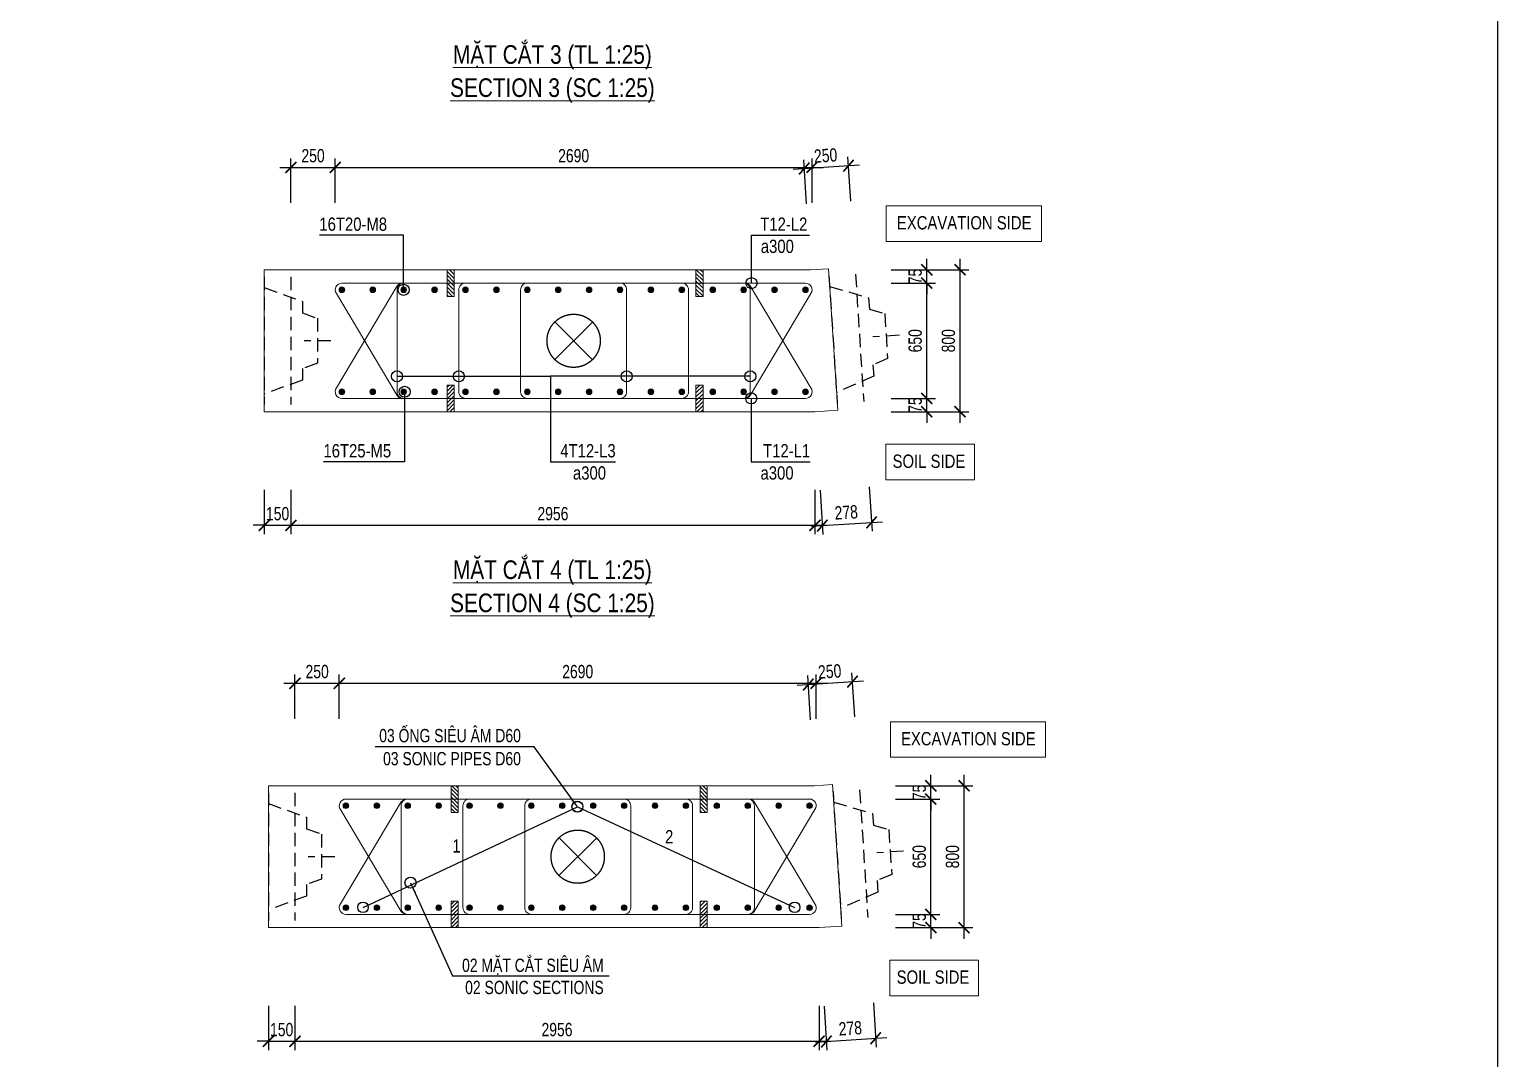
# Model space of a CAD drawing. Header units: millimetres. Extents: x 2746337 to 7547699, y -363432 to 15720.
# Drawn here: x 3114228 to 3147351, y -149648 to -126438 of the extents above; entities that cross this region are included whole.
import ezdxf
from ezdxf.enums import TextEntityAlignment as Align

# ---------------------------------------------------------------- set-up
doc = ezdxf.new("R2010")
doc.units = ezdxf.units.MM
doc.header["$LTSCALE"] = 1200
doc.header["$PDMODE"] = 3
doc.linetypes.add('CENTER', pattern=[2, 1.25, -0.25, 0.25, -0.25])
doc.linetypes.add('HIDDEN', pattern=[0.375, 0.25, -0.125])
for name, color, linetype, lineweight in [('5', 5, 'Continuous', 13), ('BOUND', 3, 'Continuous', 20), ('CWS', 8, 'HIDDEN', 9), ('ENOTE', 2, 'Continuous', 15), ('GRID', 74, 'CENTER', 15), ('K-THUOC', 1, 'Continuous', 18), ('LEADER', 8, 'Continuous', 9), ('MCT', 6, 'Continuous', 20), ('PIPE60', 1, 'Continuous', 25), ('TEXTEN', 3, 'Continuous', 13), ('TEXTMA', 2, 'Continuous', 13), ('TEXTVN', 2, 'Continuous', 20), ('TIE', 4, 'Continuous', 13)]:
    doc.layers.add(name, color=color, linetype=linetype, lineweight=lineweight)
for name, color, linetype in [('CDC.04.HIDDEN', 8, 'HIDDEN'), ('MCSA', 5, 'HIDDEN'), ('MIE', 5, 'HIDDEN')]:
    doc.layers.add(name, color=color, linetype=linetype)
doc.styles.add('DB_Arial', font='arial.ttf', dxfattribs={"width": 0.8})
doc.styles.add('SMTEXT', font='arial.ttf', dxfattribs={"width": 0.75})
doc.dimstyles.new('BSV25', dxfattribs={"dimtxt": 300, "dimasz": 250, "dimexe": 200, "dimexo": 0, "dimgap": 108, "dimtad": 1, "dimdec": 0, "dimlfac": 0.25, "dimdsep": 46, "dimtxsty": 'SMTEXT', "dimblk": 'ARCHTICK', "dimcen": 100, "dimdle": 250, "dimclrd": 256, "dimclre": 256, "dimclrt": 2, "dimadec": 0, "dimazin": 0, "dimtfac": 1, "dimtdec": 0, "dimtix": 1, "dimtmove": 2, "dimatfit": 3, "dimfxl": 800, "dimfxlon": 1, "dimtolj": 1, "dimtzin": 0, "dimarcsym": 0})

# ---------------------------------------------------------------- blocks, each defined once
blk = doc.blocks.new('_ArchTick')
at = {"color": 0, "linetype": 'ByBlock', "const_width": 0.15}
blk.add_lwpolyline([(-0.5, -0.5), (0.5, 0.5)], dxfattribs=at)
blk = doc.blocks.new('*D1758')
at = {"layer": 'Defpoints', "color": 0, "transparency": 16777216}
for p in [(3119528, -135060), (3120128, -134901), (3120128, -137622)]:
    blk.add_point(p, dxfattribs=at)
at = {"layer": 'K-THUOC', "lineweight": -2, "transparency": 16777216}
for p, q in [((3119528, -136822), (3119528, -137822)), ((3120128, -136822), (3120128, -137822)), ((3119528, -137622), (3119278, -137622)), ((3119528, -137622), (3120128, -137622)), ((3120128, -137622), (3120378, -137622))]:
    blk.add_line(p, q, dxfattribs=at)
at = {"layer": 'K-THUOC', "lineweight": -2, "transparency": 16777216, "xscale": 250, "yscale": 250, "zscale": 250}
blk.add_blockref('_ArchTick', (3119528, -137622), dxfattribs=at)
at = {"layer": 'K-THUOC', "lineweight": -2, "transparency": 16777216, "xscale": 250, "yscale": 250, "zscale": 250, "rotation": 180}
blk.add_blockref('_ArchTick', (3120128, -137622), dxfattribs=at)
at = {"layer": 'K-THUOC', "color": 2, "transparency": 16777216, "insert": (3119828, -137361), "char_height": 300, "attachment_point": 5, "style": 'SMTEXT'}
blk.add_mtext('\\A1;150', dxfattribs=at)
blk = doc.blocks.new('*D1759')
at = {"layer": 'Defpoints', "color": 0, "transparency": 16777216}
for p in [(3121128, -129549), (3120128, -132020), (3121128, -132310)]:
    blk.add_point(p, dxfattribs=at)
at = {"layer": 'K-THUOC', "lineweight": -2, "transparency": 16777216}
for p, q in [((3120128, -130349), (3120128, -129349)), ((3121128, -130349), (3121128, -129349)), ((3119878, -129549), (3121378, -129549))]:
    blk.add_line(p, q, dxfattribs=at)
at = {"layer": 'K-THUOC', "lineweight": -2, "transparency": 16777216, "xscale": 250, "yscale": 250, "zscale": 250, "rotation": 180}
blk.add_blockref('_ArchTick', (3120128, -129549), dxfattribs=at)
at = {"layer": 'K-THUOC', "lineweight": -2, "transparency": 16777216, "xscale": 250, "yscale": 250, "zscale": 250}
blk.add_blockref('_ArchTick', (3121128, -129549), dxfattribs=at)
at = {"layer": 'K-THUOC', "color": 2, "transparency": 16777216, "insert": (3120628, -129288), "char_height": 300, "attachment_point": 5, "style": 'SMTEXT'}
blk.add_mtext('\\A1;250', dxfattribs=at)
blk = doc.blocks.new('*D1760')
at = {"layer": 'Defpoints', "color": 0, "transparency": 16777216}
for p in [(3131886, -129549), (3121128, -132310), (3131886, -132310)]:
    blk.add_point(p, dxfattribs=at)
at = {"layer": 'K-THUOC', "lineweight": -2, "transparency": 16777216}
for p, q in [((3121128, -130349), (3121128, -129349)), ((3131886, -130349), (3131886, -129349)), ((3120878, -129549), (3132136, -129549))]:
    blk.add_line(p, q, dxfattribs=at)
at = {"layer": 'K-THUOC', "lineweight": -2, "transparency": 16777216, "xscale": 250, "yscale": 250, "zscale": 250, "rotation": 180}
blk.add_blockref('_ArchTick', (3121128, -129549), dxfattribs=at)
at = {"layer": 'K-THUOC', "lineweight": -2, "transparency": 16777216, "xscale": 250, "yscale": 250, "zscale": 250}
blk.add_blockref('_ArchTick', (3131886, -129549), dxfattribs=at)
at = {"layer": 'K-THUOC', "color": 2, "transparency": 16777216, "insert": (3126507, -129288), "char_height": 300, "attachment_point": 5, "style": 'SMTEXT'}
blk.add_mtext('\\A1;2690', dxfattribs=at)
blk = doc.blocks.new('*D1761')
at = {"layer": 'Defpoints', "color": 0, "transparency": 16777216}
for p in [(3131951, -135060), (3120128, -136872), (3131951, -137622)]:
    blk.add_point(p, dxfattribs=at)
at = {"layer": 'K-THUOC', "lineweight": -2, "transparency": 16777216}
for p, q in [((3120128, -136872), (3120128, -137822)), ((3131951, -136822), (3131951, -137822)), ((3119878, -137622), (3132201, -137622))]:
    blk.add_line(p, q, dxfattribs=at)
at = {"layer": 'K-THUOC', "lineweight": -2, "transparency": 16777216, "xscale": 250, "yscale": 250, "zscale": 250, "rotation": 180}
blk.add_blockref('_ArchTick', (3120128, -137622), dxfattribs=at)
at = {"layer": 'K-THUOC', "lineweight": -2, "transparency": 16777216, "xscale": 250, "yscale": 250, "zscale": 250}
blk.add_blockref('_ArchTick', (3131951, -137622), dxfattribs=at)
at = {"layer": 'K-THUOC', "color": 2, "transparency": 16777216, "insert": (3126039, -137361), "char_height": 300, "attachment_point": 5, "style": 'SMTEXT'}
blk.add_mtext('\\A1;2956', dxfattribs=at)
blk = doc.blocks.new('*D1762')
at = {"layer": 'Defpoints', "color": 0, "transparency": 16777216}
for p in [(3133723, -131860), (3135223, -131860), (3133723, -135060)]:
    blk.add_point(p, dxfattribs=at)
at = {"layer": 'K-THUOC', "lineweight": -2, "transparency": 16777216}
for p, q in [((3135223, -135310), (3135223, -131610)), ((3134423, -131860), (3135423, -131860)), ((3134423, -135060), (3135423, -135060))]:
    blk.add_line(p, q, dxfattribs=at)
at = {"layer": 'K-THUOC', "lineweight": -2, "transparency": 16777216, "xscale": 250, "yscale": 250, "zscale": 250}
for p, rotation in [((3135223, -131860), 90), ((3135223, -135060), 270)]:
    blk.add_blockref('_ArchTick', p, dxfattribs=dict(at, rotation=rotation))
at = {"layer": 'K-THUOC', "color": 2, "transparency": 16777216, "insert": (3134962, -133460), "char_height": 300, "attachment_point": 5, "rotation": 90, "style": 'SMTEXT'}
blk.add_mtext('\\A1;800', dxfattribs=at)
blk = doc.blocks.new('*D1763')
at = {"layer": 'Defpoints', "color": 0, "transparency": 16777216}
for p in [(3133723, -134760), (3134473, -134760), (3133365, -135060)]:
    blk.add_point(p, dxfattribs=at)
at = {"layer": 'K-THUOC', "lineweight": -2, "transparency": 16777216}
for p, q in [((3133723, -134760), (3134673, -134760)), ((3134473, -134760), (3134473, -134510)), ((3134473, -135060), (3134473, -134760)), ((3133673, -135060), (3134673, -135060)), ((3134473, -135060), (3134473, -135310))]:
    blk.add_line(p, q, dxfattribs=at)
at = {"layer": 'K-THUOC', "lineweight": -2, "transparency": 16777216, "xscale": 250, "yscale": 250, "zscale": 250}
for p, rotation in [((3134473, -134760), 270), ((3134473, -135060), 90)]:
    blk.add_blockref('_ArchTick', p, dxfattribs=dict(at, rotation=rotation))
at = {"layer": 'K-THUOC', "color": 2, "transparency": 16777216, "insert": (3134212, -134910), "char_height": 300, "attachment_point": 5, "rotation": 90, "style": 'SMTEXT'}
blk.add_mtext('\\A1;75', dxfattribs=at)
blk = doc.blocks.new('*D1764')
at = {"layer": 'Defpoints', "color": 0, "transparency": 16777216}
for p in [(3133365, -132160), (3134473, -132160), (3133365, -134760)]:
    blk.add_point(p, dxfattribs=at)
at = {"layer": 'K-THUOC', "lineweight": -2, "transparency": 16777216}
for p, q in [((3133673, -132160), (3134673, -132160)), ((3134473, -135010), (3134473, -131910)), ((3133673, -134760), (3134673, -134760))]:
    blk.add_line(p, q, dxfattribs=at)
at = {"layer": 'K-THUOC', "lineweight": -2, "transparency": 16777216, "xscale": 250, "yscale": 250, "zscale": 250}
for p, rotation in [((3134473, -132160), 90), ((3134473, -134760), 270)]:
    blk.add_blockref('_ArchTick', p, dxfattribs=dict(at, rotation=rotation))
at = {"layer": 'K-THUOC', "color": 2, "transparency": 16777216, "insert": (3134212, -133460), "char_height": 300, "attachment_point": 5, "rotation": 90, "style": 'SMTEXT'}
blk.add_mtext('\\A1;650', dxfattribs=at)
blk = doc.blocks.new('*D1765')
at = {"layer": 'Defpoints', "color": 0, "transparency": 16777216}
for p in [(3133365, -131860), (3133365, -132160), (3134473, -131860)]:
    blk.add_point(p, dxfattribs=at)
at = {"layer": 'K-THUOC', "lineweight": -2, "transparency": 16777216}
for p, q in [((3134473, -131860), (3134473, -131610)), ((3133673, -131860), (3134673, -131860)), ((3133673, -132160), (3134673, -132160)), ((3134473, -132160), (3134473, -131860)), ((3134473, -132160), (3134473, -132410))]:
    blk.add_line(p, q, dxfattribs=at)
at = {"layer": 'K-THUOC', "lineweight": -2, "transparency": 16777216, "xscale": 250, "yscale": 250, "zscale": 250}
for p, rotation in [((3134473, -131860), 270), ((3134473, -132160), 90)]:
    blk.add_blockref('_ArchTick', p, dxfattribs=dict(at, rotation=rotation))
at = {"layer": 'K-THUOC', "color": 2, "transparency": 16777216, "insert": (3134212, -132010), "char_height": 300, "attachment_point": 5, "rotation": 90, "style": 'SMTEXT'}
blk.add_mtext('\\A1;75', dxfattribs=at)
blk = doc.blocks.new('cws800')
at = {"layer": 'CDC.04.HIDDEN'}
for p, q in [((-600, 1440), (-600, -1440)), ((0, 1440), (0, -1440))]:
    blk.add_line(p, q, dxfattribs=at)
for points in [[(0, 1200), (-860, 888), (-860, 627), (-1200, 507), (-1200, -507), (-860, -627), (-860, -888), (0, -1200)], [(-1500, 0), (-900, 0)]]:
    blk.add_lwpolyline(points, dxfattribs=at)
blk = doc.blocks.new('mct1')
at = {"lineweight": 9}
h = blk.add_hatch(color=256, dxfattribs=at)
h.dxf.hatch_style = 1
h.paths.add_polyline_path([(-16, 0, 1), (16, 0, 1)])
blk.add_circle((0, 0), 16, dxfattribs=at)
blk = doc.blocks.new('tremie')
at = {"layer": 'MIE', "color": 74, "ltscale": 1000}
for p, q in [((424, -424), (-424, 424)), ((424, 424), (-424, -424))]:
    blk.add_line(p, q, dxfattribs=at)
at = {"layer": 'MIE', "ltscale": 500}
blk.add_circle((0, 0), 600, dxfattribs=at)
blk = doc.blocks.new('sp')
at = {"layer": '5', "lineweight": 20}
h = blk.add_hatch(dxfattribs=at)
h.set_pattern_fill('ANSI31', color=256, scale=500)
h.set_pattern_definition([(45, (0, 0), (-44.194, 44.194), [])])
h.paths.add_polyline_path([(80, 300), (-80, 300), (-80, -300), (80, -300)])
blk.add_lwpolyline([(-80, -300), (80, -300), (80, 300), (-80, 300)], close=True, dxfattribs=at)
blk = doc.blocks.new('*D1766')
at = {"layer": 'Defpoints', "color": 0, "transparency": 16777216}
for p in [(3131951, -135060), (3133051, -134829), (3133228, -137556)]:
    blk.add_point(p, dxfattribs=at)
at = {"layer": 'K-THUOC', "lineweight": -2, "transparency": 16777216}
for p, q in [((3133176, -136757), (3133241, -137755)), ((3132066, -136829), (3132130, -137827)), ((3131868, -137644), (3133477, -137540))]:
    blk.add_line(p, q, dxfattribs=at)
at = {"layer": 'K-THUOC', "lineweight": -2, "transparency": 16777216, "xscale": 250, "yscale": 250, "zscale": 250}
for p, rotation in [((3133228, -137556), 3.704705409879128), ((3132117, -137628), 183.7047054098791)]:
    blk.add_blockref('_ArchTick', p, dxfattribs=dict(at, rotation=rotation))
at = {"layer": 'K-THUOC', "color": 2, "transparency": 16777216, "insert": (3132656, -137331), "char_height": 300, "attachment_point": 5, "rotation": 3.7047, "style": 'SMTEXT'}
blk.add_mtext('\\A1;278', dxfattribs=at)
blk = doc.blocks.new('*D1767')
at = {"layer": 'Defpoints', "color": 0, "transparency": 16777216}
for p in [(3132707, -129512), (3131886, -132310), (3132884, -132246)]:
    blk.add_point(p, dxfattribs=at)
at = {"layer": 'K-THUOC', "lineweight": -2, "transparency": 16777216}
for p, q in [((3131460, -129593), (3132957, -129496)), ((3131761, -130375), (3131696, -129377)), ((3132759, -130310), (3132694, -129312))]:
    blk.add_line(p, q, dxfattribs=at)
at = {"layer": 'K-THUOC', "lineweight": -2, "transparency": 16777216, "xscale": 250, "yscale": 250, "zscale": 250}
for p, rotation in [((3131709, -129576), 183.7047054098791), ((3132707, -129512), 3.704705409879128)]:
    blk.add_blockref('_ArchTick', p, dxfattribs=dict(at, rotation=rotation))
at = {"layer": 'K-THUOC', "color": 2, "transparency": 16777216, "insert": (3132191, -129283), "char_height": 300, "attachment_point": 5, "rotation": 3.7047, "style": 'SMTEXT'}
blk.add_mtext('\\A1;250', dxfattribs=at)
blk = doc.blocks.new('*D1768')
at = {"layer": 'Defpoints', "color": 0, "transparency": 16777216}
for p in [(3119620, -146695), (3120220, -146535), (3120220, -149256)]:
    blk.add_point(p, dxfattribs=at)
at = {"layer": 'K-THUOC', "lineweight": -2, "transparency": 16777216}
for p, q in [((3119620, -148456), (3119620, -149456)), ((3120220, -148456), (3120220, -149456)), ((3119620, -149256), (3119370, -149256)), ((3119620, -149256), (3120220, -149256)), ((3120220, -149256), (3120470, -149256))]:
    blk.add_line(p, q, dxfattribs=at)
at = {"layer": 'K-THUOC', "lineweight": -2, "transparency": 16777216, "xscale": 250, "yscale": 250, "zscale": 250}
blk.add_blockref('_ArchTick', (3119620, -149256), dxfattribs=at)
at = {"layer": 'K-THUOC', "lineweight": -2, "transparency": 16777216, "xscale": 250, "yscale": 250, "zscale": 250, "rotation": 180}
blk.add_blockref('_ArchTick', (3120220, -149256), dxfattribs=at)
at = {"layer": 'K-THUOC', "color": 2, "transparency": 16777216, "insert": (3119920, -148995), "char_height": 300, "attachment_point": 5, "style": 'SMTEXT'}
blk.add_mtext('\\A1;150', dxfattribs=at)
blk = doc.blocks.new('*D1769')
at = {"layer": 'Defpoints', "color": 0, "transparency": 16777216}
for p in [(3121220, -141183), (3120220, -143654), (3121220, -143945)]:
    blk.add_point(p, dxfattribs=at)
at = {"layer": 'K-THUOC', "lineweight": -2, "transparency": 16777216}
for p, q in [((3120220, -141983), (3120220, -140983)), ((3121220, -141983), (3121220, -140983)), ((3119970, -141183), (3121470, -141183))]:
    blk.add_line(p, q, dxfattribs=at)
at = {"layer": 'K-THUOC', "lineweight": -2, "transparency": 16777216, "xscale": 250, "yscale": 250, "zscale": 250, "rotation": 180}
blk.add_blockref('_ArchTick', (3120220, -141183), dxfattribs=at)
at = {"layer": 'K-THUOC', "lineweight": -2, "transparency": 16777216, "xscale": 250, "yscale": 250, "zscale": 250}
blk.add_blockref('_ArchTick', (3121220, -141183), dxfattribs=at)
at = {"layer": 'K-THUOC', "color": 2, "transparency": 16777216, "insert": (3120720, -140922), "char_height": 300, "attachment_point": 5, "style": 'SMTEXT'}
blk.add_mtext('\\A1;250', dxfattribs=at)
blk = doc.blocks.new('*D1770')
at = {"layer": 'Defpoints', "color": 0, "transparency": 16777216}
for p in [(3131978, -141183), (3121220, -143945), (3131978, -143945)]:
    blk.add_point(p, dxfattribs=at)
at = {"layer": 'K-THUOC', "lineweight": -2, "transparency": 16777216}
for p, q in [((3121220, -141983), (3121220, -140983)), ((3131978, -141983), (3131978, -140983)), ((3120970, -141183), (3132228, -141183))]:
    blk.add_line(p, q, dxfattribs=at)
at = {"layer": 'K-THUOC', "lineweight": -2, "transparency": 16777216, "xscale": 250, "yscale": 250, "zscale": 250, "rotation": 180}
blk.add_blockref('_ArchTick', (3121220, -141183), dxfattribs=at)
at = {"layer": 'K-THUOC', "lineweight": -2, "transparency": 16777216, "xscale": 250, "yscale": 250, "zscale": 250}
blk.add_blockref('_ArchTick', (3131978, -141183), dxfattribs=at)
at = {"layer": 'K-THUOC', "color": 2, "transparency": 16777216, "insert": (3126599, -140922), "char_height": 300, "attachment_point": 5, "style": 'SMTEXT'}
blk.add_mtext('\\A1;2690', dxfattribs=at)
blk = doc.blocks.new('*D1771')
at = {"layer": 'Defpoints', "color": 0, "transparency": 16777216}
for p in [(3132043, -146695), (3120220, -148506), (3132043, -149256)]:
    blk.add_point(p, dxfattribs=at)
at = {"layer": 'K-THUOC', "lineweight": -2, "transparency": 16777216}
for p, q in [((3120220, -148506), (3120220, -149456)), ((3132043, -148456), (3132043, -149456)), ((3119970, -149256), (3132293, -149256))]:
    blk.add_line(p, q, dxfattribs=at)
at = {"layer": 'K-THUOC', "lineweight": -2, "transparency": 16777216, "xscale": 250, "yscale": 250, "zscale": 250, "rotation": 180}
blk.add_blockref('_ArchTick', (3120220, -149256), dxfattribs=at)
at = {"layer": 'K-THUOC', "lineweight": -2, "transparency": 16777216, "xscale": 250, "yscale": 250, "zscale": 250}
blk.add_blockref('_ArchTick', (3132043, -149256), dxfattribs=at)
at = {"layer": 'K-THUOC', "color": 2, "transparency": 16777216, "insert": (3126131, -148995), "char_height": 300, "attachment_point": 5, "style": 'SMTEXT'}
blk.add_mtext('\\A1;2956', dxfattribs=at)
blk = doc.blocks.new('*D1772')
at = {"layer": 'Defpoints', "color": 0, "transparency": 16777216}
for p in [(3133815, -143495), (3135315, -143495), (3133815, -146695)]:
    blk.add_point(p, dxfattribs=at)
at = {"layer": 'K-THUOC', "lineweight": -2, "transparency": 16777216}
for p, q in [((3135315, -146945), (3135315, -143245)), ((3134515, -143495), (3135515, -143495)), ((3134515, -146695), (3135515, -146695))]:
    blk.add_line(p, q, dxfattribs=at)
at = {"layer": 'K-THUOC', "lineweight": -2, "transparency": 16777216, "xscale": 250, "yscale": 250, "zscale": 250}
for p, rotation in [((3135315, -143495), 90), ((3135315, -146695), 270)]:
    blk.add_blockref('_ArchTick', p, dxfattribs=dict(at, rotation=rotation))
at = {"layer": 'K-THUOC', "color": 2, "transparency": 16777216, "insert": (3135054, -145095), "char_height": 300, "attachment_point": 5, "rotation": 90, "style": 'SMTEXT'}
blk.add_mtext('\\A1;800', dxfattribs=at)
blk = doc.blocks.new('*D1773')
at = {"layer": 'Defpoints', "color": 0, "transparency": 16777216}
for p in [(3133815, -146395), (3134565, -146395), (3133457, -146695)]:
    blk.add_point(p, dxfattribs=at)
at = {"layer": 'K-THUOC', "lineweight": -2, "transparency": 16777216}
for p, q in [((3133815, -146395), (3134765, -146395)), ((3134565, -146395), (3134565, -146145)), ((3134565, -146695), (3134565, -146395)), ((3133765, -146695), (3134765, -146695)), ((3134565, -146695), (3134565, -146945))]:
    blk.add_line(p, q, dxfattribs=at)
at = {"layer": 'K-THUOC', "lineweight": -2, "transparency": 16777216, "xscale": 250, "yscale": 250, "zscale": 250}
for p, rotation in [((3134565, -146395), 270), ((3134565, -146695), 90)]:
    blk.add_blockref('_ArchTick', p, dxfattribs=dict(at, rotation=rotation))
at = {"layer": 'K-THUOC', "color": 2, "transparency": 16777216, "insert": (3134304, -146545), "char_height": 300, "attachment_point": 5, "rotation": 90, "style": 'SMTEXT'}
blk.add_mtext('\\A1;75', dxfattribs=at)
blk = doc.blocks.new('*D1774')
at = {"layer": 'Defpoints', "color": 0, "transparency": 16777216}
for p in [(3133457, -143795), (3134565, -143795), (3133457, -146395)]:
    blk.add_point(p, dxfattribs=at)
at = {"layer": 'K-THUOC', "lineweight": -2, "transparency": 16777216}
for p, q in [((3134565, -146645), (3134565, -143545)), ((3133765, -143795), (3134765, -143795)), ((3133765, -146395), (3134765, -146395))]:
    blk.add_line(p, q, dxfattribs=at)
at = {"layer": 'K-THUOC', "lineweight": -2, "transparency": 16777216, "xscale": 250, "yscale": 250, "zscale": 250}
for p, rotation in [((3134565, -143795), 90), ((3134565, -146395), 270)]:
    blk.add_blockref('_ArchTick', p, dxfattribs=dict(at, rotation=rotation))
at = {"layer": 'K-THUOC', "color": 2, "transparency": 16777216, "insert": (3134304, -145095), "char_height": 300, "attachment_point": 5, "rotation": 90, "style": 'SMTEXT'}
blk.add_mtext('\\A1;650', dxfattribs=at)
blk = doc.blocks.new('*D1775')
at = {"layer": 'Defpoints', "color": 0, "transparency": 16777216}
for p in [(3133457, -143495), (3134565, -143495), (3133457, -143795)]:
    blk.add_point(p, dxfattribs=at)
at = {"layer": 'K-THUOC', "lineweight": -2, "transparency": 16777216}
for p, q in [((3134565, -143495), (3134565, -143245)), ((3133765, -143495), (3134765, -143495)), ((3134565, -143795), (3134565, -143495)), ((3133765, -143795), (3134765, -143795)), ((3134565, -143795), (3134565, -144045))]:
    blk.add_line(p, q, dxfattribs=at)
at = {"layer": 'K-THUOC', "lineweight": -2, "transparency": 16777216, "xscale": 250, "yscale": 250, "zscale": 250}
for p, rotation in [((3134565, -143495), 270), ((3134565, -143795), 90)]:
    blk.add_blockref('_ArchTick', p, dxfattribs=dict(at, rotation=rotation))
at = {"layer": 'K-THUOC', "color": 2, "transparency": 16777216, "insert": (3134304, -143645), "char_height": 300, "attachment_point": 5, "rotation": 90, "style": 'SMTEXT'}
blk.add_mtext('\\A1;75', dxfattribs=at)
blk = doc.blocks.new('*D1776')
at = {"layer": 'Defpoints', "color": 0, "transparency": 16777216}
for p in [(3132043, -146695), (3133143, -146463), (3133320, -149190)]:
    blk.add_point(p, dxfattribs=at)
at = {"layer": 'K-THUOC', "lineweight": -2, "transparency": 16777216}
for p, q in [((3133268, -148392), (3133333, -149390)), ((3132158, -148464), (3132222, -149461)), ((3131960, -149278), (3133569, -149174))]:
    blk.add_line(p, q, dxfattribs=at)
at = {"layer": 'K-THUOC', "lineweight": -2, "transparency": 16777216, "xscale": 250, "yscale": 250, "zscale": 250}
for p, rotation in [((3133320, -149190), 3.704705409879128), ((3132209, -149262), 183.7047054098791)]:
    blk.add_blockref('_ArchTick', p, dxfattribs=dict(at, rotation=rotation))
at = {"layer": 'K-THUOC', "color": 2, "transparency": 16777216, "insert": (3132748, -148965), "char_height": 300, "attachment_point": 5, "rotation": 3.7047, "style": 'SMTEXT'}
blk.add_mtext('\\A1;278', dxfattribs=at)
blk = doc.blocks.new('*D1777')
at = {"layer": 'Defpoints', "color": 0, "transparency": 16777216}
for p in [(3132799, -141146), (3131978, -143945), (3132976, -143880)]:
    blk.add_point(p, dxfattribs=at)
at = {"layer": 'K-THUOC', "lineweight": -2, "transparency": 16777216}
for p, q in [((3131853, -142009), (3131788, -141011)), ((3132851, -141944), (3132786, -140946)), ((3131552, -141227), (3133049, -141130))]:
    blk.add_line(p, q, dxfattribs=at)
at = {"layer": 'K-THUOC', "lineweight": -2, "transparency": 16777216, "xscale": 250, "yscale": 250, "zscale": 250}
for p, rotation in [((3131801, -141211), 183.7047054098791), ((3132799, -141146), 3.704705409879128)]:
    blk.add_blockref('_ArchTick', p, dxfattribs=dict(at, rotation=rotation))
at = {"layer": 'K-THUOC', "color": 2, "transparency": 16777216, "insert": (3132283, -140918), "char_height": 300, "attachment_point": 5, "rotation": 3.7047, "style": 'SMTEXT'}
blk.add_mtext('\\A1;250', dxfattribs=at)

msp = doc.modelspace()

# ---------------------------------------------------------------- linework, layer by layer
msp.add_lwpolyline([(3053834.1, -88114), (3147351.4, -88114), (3147351.4, -165266.4), (3053834.1, -165266.4)], close=True)
at = {"layer": 'BOUND'}
for points in [[(3132256.2, -131834), (3132463, -135027.3), (3131951, -135060.5), (3119527.6, -135060.5), (3119527.6, -131860.5), (3131847.5, -131860.5)], [(3132348.2, -143468.1), (3132555, -146661.5), (3132043, -146694.6), (3119619.6, -146694.6), (3119619.6, -143494.6), (3131939.5, -143494.6)]]:
    msp.add_lwpolyline(points, close=True, dxfattribs=at)
at = {"layer": 'ENOTE'}
for points in [[(3133559.7, -130417.9), (3137059.7, -130417.9), (3137059.7, -131217.9), (3133559.7, -131217.9)], [(3133549, -135794.5), (3135549, -135794.5), (3135549, -136594.5), (3133549, -136594.5)], [(3133651.7, -142052.1), (3137151.7, -142052.1), (3137151.7, -142852.1), (3133651.7, -142852.1)], [(3133641, -147428.7), (3135641, -147428.7), (3135641, -148228.7), (3133641, -148228.7)]]:
    msp.add_lwpolyline(points, close=True, dxfattribs=at)
at = {"layer": 'MCSA', "color": 5, "ltscale": 1000}
msp.add_lwpolyline([(3121754.9, -146236.7), (3126592.5, -143968.3), (3131492.5, -146236.7)], dxfattribs=at)
at = {"layer": 'PIPE60'}
for centre in [(3126592.5, -143968.3), (3121754.9, -146236.7), (3131492.5, -146236.7)]:
    msp.add_circle(centre, 120, dxfattribs=at)
at = {"layer": 'TIE', "lineweight": 20}
for points in [[(3122649.4, -132160.5, 0.244599), (3122526.6, -132224.4), (3121154.8, -134524.4, 0.6069433), (3121277.6, -134760.5), (3131736.2, -134760.5, 0.6069433), (3131859.1, -134524.4), (3130487.3, -132224.4, 0.244599), (3130364.5, -132160.5)], [(3130364.5, -134760.5, 0.244599), (3130487.3, -134696.5), (3131859.1, -132396.5, 0.6069433), (3131736.2, -132160.5), (3121277.6, -132160.5, 0.6069433), (3121154.8, -132396.5), (3122526.6, -134696.5, 0.244599), (3122649.4, -134760.5)], [(3122741.4, -143794.6, 0.244599), (3122618.6, -143858.5), (3121246.8, -146158.5, 0.6069433), (3121369.6, -146394.6), (3131828.2, -146394.6, 0.6069433), (3131951.1, -146158.5), (3130579.3, -143858.5, 0.244599), (3130456.5, -143794.6)], [(3130456.5, -146394.6, 0.244599), (3130579.3, -146330.7), (3131951.1, -144030.7, 0.6069433), (3131828.2, -143794.6), (3121369.6, -143794.6, 0.6069433), (3121246.8, -144030.7), (3122618.6, -146330.7, 0.244599), (3122741.4, -146394.6)]]:
    msp.add_lwpolyline(points, format="xyb", dxfattribs=at)
at = {"layer": 'TIE'}
for points in [[(3123122.1, -134760.5), (3122672.1, -134760.5, -0.4142136), (3122522.1, -134610.5), (3122522.1, -132310.5, -0.4142136), (3122672.1, -132160.5), (3123122.1, -132160.5)], [(3124516.6, -134760.5), (3124066.6, -134760.5, -0.4142136), (3123916.6, -134610.5), (3123916.6, -132310.5, -0.4142136), (3124066.6, -132160.5), (3124516.6, -132160.5)], [(3125911.1, -134760.5), (3125461.1, -134760.5, -0.4142136), (3125311.1, -134610.5), (3125311.1, -132310.5, -0.4142136), (3125461.1, -132160.5), (3125911.1, -132160.5)], [(3127102.8, -134760.5), (3127552.8, -134760.5, 0.4142136), (3127702.8, -134610.5), (3127702.8, -132310.5, 0.4142136), (3127552.8, -132160.5), (3127102.8, -132160.5)], [(3128497.3, -134760.5), (3128947.3, -134760.5, 0.4142136), (3129097.3, -134610.5), (3129097.3, -132310.5, 0.4142136), (3128947.3, -132160.5), (3128497.3, -132160.5)], [(3129891.8, -134760.5), (3130341.8, -134760.5, 0.4142136), (3130491.8, -134610.5), (3130491.8, -132310.5, 0.4142136), (3130341.8, -132160.5), (3129891.8, -132160.5)], [(3123214.1, -146394.6), (3122764.1, -146394.6, -0.4142136), (3122614.1, -146244.6), (3122614.1, -143944.6, -0.4142136), (3122764.1, -143794.6), (3123214.1, -143794.6)], [(3124608.6, -146394.6), (3124158.6, -146394.6, -0.4142136), (3124008.6, -146244.6), (3124008.6, -143944.6, -0.4142136), (3124158.6, -143794.6), (3124608.6, -143794.6)], [(3126003.1, -146394.6), (3125553.1, -146394.6, -0.4142136), (3125403.1, -146244.6), (3125403.1, -143944.6, -0.4142136), (3125553.1, -143794.6), (3126003.1, -143794.6)], [(3127194.8, -146394.6), (3127644.8, -146394.6, 0.4142136), (3127794.8, -146244.6), (3127794.8, -143944.6, 0.4142136), (3127644.8, -143794.6), (3127194.8, -143794.6)], [(3128589.3, -146394.6), (3129039.3, -146394.6, 0.4142136), (3129189.3, -146244.6), (3129189.3, -143944.6, 0.4142136), (3129039.3, -143794.6), (3128589.3, -143794.6)], [(3129983.8, -146394.6), (3130433.8, -146394.6, 0.4142136), (3130583.8, -146244.6), (3130583.8, -143944.6, 0.4142136), (3130433.8, -143794.6), (3129983.8, -143794.6)]]:
    msp.add_lwpolyline(points, format="xyb", dxfattribs=at)

# ---------------------------------------------------------------- block references
at = {"layer": 'CWS', "xscale": -1}
for p in [(3119527.6, -133460.5), (3119619.6, -145094.6)]:
    msp.add_blockref('cws800', p, dxfattribs=at)
at = {"layer": 'CWS', "xscale": -1, "rotation": 3.704705409879514}
for p in [(3132359.6, -133430.7), (3132451.6, -145064.8)]:
    msp.add_blockref('cws800', p, dxfattribs=at)
at = {"layer": 'ENOTE', "xscale": -1}
for p in [(3123731.4, -132160.5), (3129345.9, -132160.5), (3123823.4, -143794.6), (3129437.9, -143794.6)]:
    msp.add_blockref('sp', p, dxfattribs=at)
at = {"layer": 'ENOTE', "rotation": 180}
for p in [(3123731.4, -134760.5), (3129345.9, -134760.5), (3123823.4, -146394.6), (3129437.9, -146394.6)]:
    msp.add_blockref('sp', p, dxfattribs=at)
at = {"layer": 'GRID', "rotation": 269.672406155841}
for p in [(3126506.9, -133460.5), (3126598.9, -145094.6)]:
    msp.add_blockref('tremie', p, dxfattribs=at)
at = {"layer": 'MCT', "xscale": -4, "yscale": 4, "zscale": 4, "rotation": 180}
for p in [(3121277.6, -132310.5), (3121974.9, -132310.5), (3122672.1, -132310.5), (3123369.4, -132310.5), (3124066.6, -132310.5), (3124763.8, -132310.5), (3125461.1, -132310.5), (3126158.3, -132310.5), (3126855.6, -132310.5), (3127552.8, -132310.5), (3128250, -132310.5), (3128947.3, -132310.5), (3129644.5, -132310.5), (3130341.8, -132310.5), (3131039, -132310.5), (3131736.2, -132310.5), (3121369.6, -143944.6), (3122066.9, -143944.6), (3122764.1, -143944.6), (3123461.4, -143944.6), (3124158.6, -143944.6), (3124855.8, -143944.6), (3125553.1, -143944.6), (3126250.3, -143944.6), (3126947.6, -143944.6), (3127644.8, -143944.6), (3128342, -143944.6), (3129039.3, -143944.6), (3129736.5, -143944.6), (3130433.8, -143944.6), (3131131, -143944.6), (3131828.2, -143944.6)]:
    msp.add_blockref('mct1', p, dxfattribs=at)
at = {"layer": 'MCT', "xscale": 4, "yscale": 4, "zscale": 4}
for p in [(3121277.6, -134610.5), (3121974.9, -134610.5), (3122672.1, -134610.5), (3123369.4, -134610.5), (3124066.6, -134610.5), (3124763.8, -134610.5), (3125461.1, -134610.5), (3126158.3, -134610.5), (3126855.6, -134610.5), (3127552.8, -134610.5), (3128250, -134610.5), (3128947.3, -134610.5), (3129644.5, -134610.5), (3130341.8, -134610.5), (3131039, -134610.5), (3131736.2, -134610.5), (3121369.6, -146244.6), (3122066.9, -146244.6), (3122764.1, -146244.6), (3123461.4, -146244.6), (3124158.6, -146244.6), (3124855.8, -146244.6), (3125553.1, -146244.6), (3126250.3, -146244.6), (3126947.6, -146244.6), (3127644.8, -146244.6), (3128342, -146244.6), (3129039.3, -146244.6), (3129736.5, -146244.6), (3130433.8, -146244.6), (3131131, -146244.6), (3131828.2, -146244.6)]:
    msp.add_blockref('mct1', p, dxfattribs=at)

# ---------------------------------------------------------------- texts
at = {"layer": 'TEXTEN', "style": 'DB_Arial', "width": 0.8}
for s, p in [('T12-L2', (3131778.6, -130980.5)), ('4T12-L3', (3127454.3, -136090.5)), ('T12-L1', (3131842.7, -136090.5)), ('a300', (3127237.6, -136590.5))]:
    msp.add_text(s, height=300, dxfattribs=at).set_placement(p, align=Align.RIGHT)
for p in [(3130728.9, -131480.5), (3130722.7, -136590.5)]:
    msp.add_text('a300', height=300, dxfattribs=at).set_placement(p)
at = {"layer": 'TEXTMA', "style": 'DB_Arial', "width": 0.8}
for s, p in [('16T20-M8', (3120770.2, -130980.5)), ('16T25-M5', (3120862, -136090.5))]:
    msp.add_text(s, height=300, dxfattribs=at).set_placement(p)
at = {"layer": 'TEXTVN', "style": 'DB_Arial', "width": 0.8}
for s, p in [('%%UMẶT CẮT 3 (TL 1:25)', (3126027.6, -127003.6)), ('%%USECTION 3 (SC 1:25)', (3126027.6, -127803.6)), ('%%UMẶT CẮT 4 (TL 1:25)', (3126027.6, -138622.3)), ('%%USECTION 4 (SC 1:25)', (3126027.6, -139422.3))]:
    msp.add_text(s, height=420, rotation=360, dxfattribs=at).set_placement(p, align=Align.MIDDLE)
for p in [(3133798.9, -130949.6), (3133890.9, -142583.7)]:
    msp.add_text('EXCAVATION SIDE', height=300, dxfattribs=at).set_placement(p)
for p in [(3135341.2, -136326.2), (3135433.2, -147960.3)]:
    msp.add_text('SOIL SIDE', height=300, dxfattribs=at).set_placement(p, align=Align.RIGHT)
at = {"layer": 'TEXTVN', "lineweight": 20, "style": 'SMTEXT', "width": 0.75}
for s, p in [('03 ỐNG SIÊU ÂM D60', (3125316.7, -142514)), ('03 SONIC PIPES D60', (3125316.7, -143034)), ('02 MẶT CẮT SIÊU ÂM', (3127185.4, -147693.7)), ('02 SONIC SECTIONS', (3127185.4, -148193.7))]:
    msp.add_text(s, height=300, dxfattribs=at).set_placement(p, align=Align.RIGHT)
at = {"layer": 'TEXTVN', "style": 'DB_Arial', "width": 0.8}
for s, p in [('1', (3123864.8, -145001.4)), ('2', (3128662.1, -144795.5))]:
    msp.add_text(s, height=300, rotation=360, dxfattribs=at).set_placement(p, align=Align.CENTER)

# ---------------------------------------------------------------- dimensions: what is measured, and where the dimension line sits
at = {"layer": 'K-THUOC'}
for base, p1, p2, picture, middle in [((3121127.6, -129548.8), (3120127.6, -132020.2), (3121127.6, -132310.5), '*D1759', (3120627.6, -129287.6)), ((3131886.2, -129548.8), (3121127.6, -132310.5), (3131886.2, -132310.5), '*D1760', (3126506.9, -129287.6)), ((3120127.6, -137622.3), (3119527.6, -135060.5), (3120127.6, -134900.7), '*D1758', (3119827.6, -137361.1)), ((3131951, -137622.3), (3120127.6, -136872.3), (3131951, -135060.5), '*D1761', (3126039.3, -137361.1)), ((3121219.6, -141182.9), (3120219.6, -143654.4), (3121219.6, -143944.6), '*D1769', (3120719.6, -140921.7)), ((3131978.2, -141182.9), (3121219.6, -143944.6), (3131978.2, -143944.6), '*D1770', (3126598.9, -140921.7)), ((3120219.6, -149256.5), (3119619.6, -146694.6), (3120219.6, -146534.8), '*D1768', (3119919.6, -148995.3)), ((3132043, -149256.5), (3120219.6, -148506.5), (3132043, -146694.6), '*D1771', (3126131.3, -148995.3))]:
    dim = msp.add_linear_dim(base=base, p1=p1, p2=p2, dimstyle='BSV25', dxfattribs=at)
    dim.commit()
    dim.dimension.update_dxf_attribs({"geometry": picture, "text_midpoint": middle})
for base, p1, p2, angle, picture, middle in [((3132707.1, -129511.8), (3131886.2, -132310.5), (3132884.1, -132245.8), 3.70471, '*D1767', (3132191.3, -129283.5)), ((3134472.9, -131860.5), (3133364.9, -132160.5), (3133364.9, -131860.5), 90, '*D1765', (3134212.4, -132010.5)), ((3135222.9, -131860.5), (3133722.9, -135060.5), (3133722.9, -131860.5), 90, '*D1762', (3134961.8, -133460.5)), ((3134472.9, -132160.5), (3133364.9, -134760.5), (3133364.9, -132160.5), 90, '*D1764', (3134211.8, -133460.5)), ((3134472.9, -134760.5), (3133364.9, -135060.5), (3133722.9, -134760.5), 90, '*D1763', (3134212.4, -134910.5)), ((3133228, -137555.8), (3131951, -135060.5), (3133051.4, -134829.1), 3.70471, '*D1766', (3132655.7, -137331.1)), ((3132799.1, -141145.9), (3131978.2, -143944.6), (3132976.1, -143880), 3.70471, '*D1777', (3132283.3, -140917.6)), ((3134564.9, -143494.6), (3133456.9, -143794.6), (3133456.9, -143494.6), 90, '*D1775', (3134304.4, -143644.6)), ((3135314.9, -143494.6), (3133814.9, -146694.6), (3133814.9, -143494.6), 90, '*D1772', (3135053.8, -145094.6)), ((3134564.9, -143794.6), (3133456.9, -146394.6), (3133456.9, -143794.6), 90, '*D1774', (3134303.8, -145094.6)), ((3134564.9, -146394.6), (3133456.9, -146694.6), (3133814.9, -146394.6), 90, '*D1773', (3134304.4, -146544.6)), ((3133320, -149190), (3132043, -146694.6), (3133143.4, -146463.2), 3.70471, '*D1776', (3132747.7, -148965.3))]:
    dim = msp.add_linear_dim(base=base, p1=p1, p2=p2, angle=angle, dimstyle='BSV25', dxfattribs=at)
    dim.commit()
    dim.dimension.update_dxf_attribs({"geometry": picture, "text_midpoint": middle})

# ---------------------------------------------------------------- leaders
at = {"layer": 'LEADER'}
for points in [[(3122670.2, -132310.5), (3122670.2, -131080.5), (3120770.2, -131080.5)], [(3130518.9, -132160.5), (3130518.9, -131080.5), (3131828.3, -131080.5)], [(3122522.1, -134260.5), (3125986, -134260.5), (3125986, -136190.5), (3127454.6, -136190.5)], [(3123916.6, -134260.5), (3125986, -134260.5), (3125986, -136190.5), (3127454.6, -136190.5)], [(3127702.8, -134260.5), (3125986, -134260.5), (3125986, -136190.5), (3127454.6, -136190.5)], [(3130491.8, -134260.5), (3125986, -134260.5), (3125986, -136190.5), (3127454.6, -136190.5)], [(3122693.3, -134610.5), (3122693.3, -136190.5), (3120862, -136190.5)], [(3130512.7, -134760.5), (3130512.7, -136190.5), (3131842.7, -136190.5)], [(3126592.5, -143968.3), (3125614.8, -142614), (3122030.3, -142614)], [(3122826.9, -145680.5), (3123776.4, -147781.4), (3127304.5, -147781.4)]]:
    msp.add_leader(points, dimstyle='BSV25', override={"dimldrblk": 'Origin'}, dxfattribs=at)

doc.saveas('drawing.dxf')
